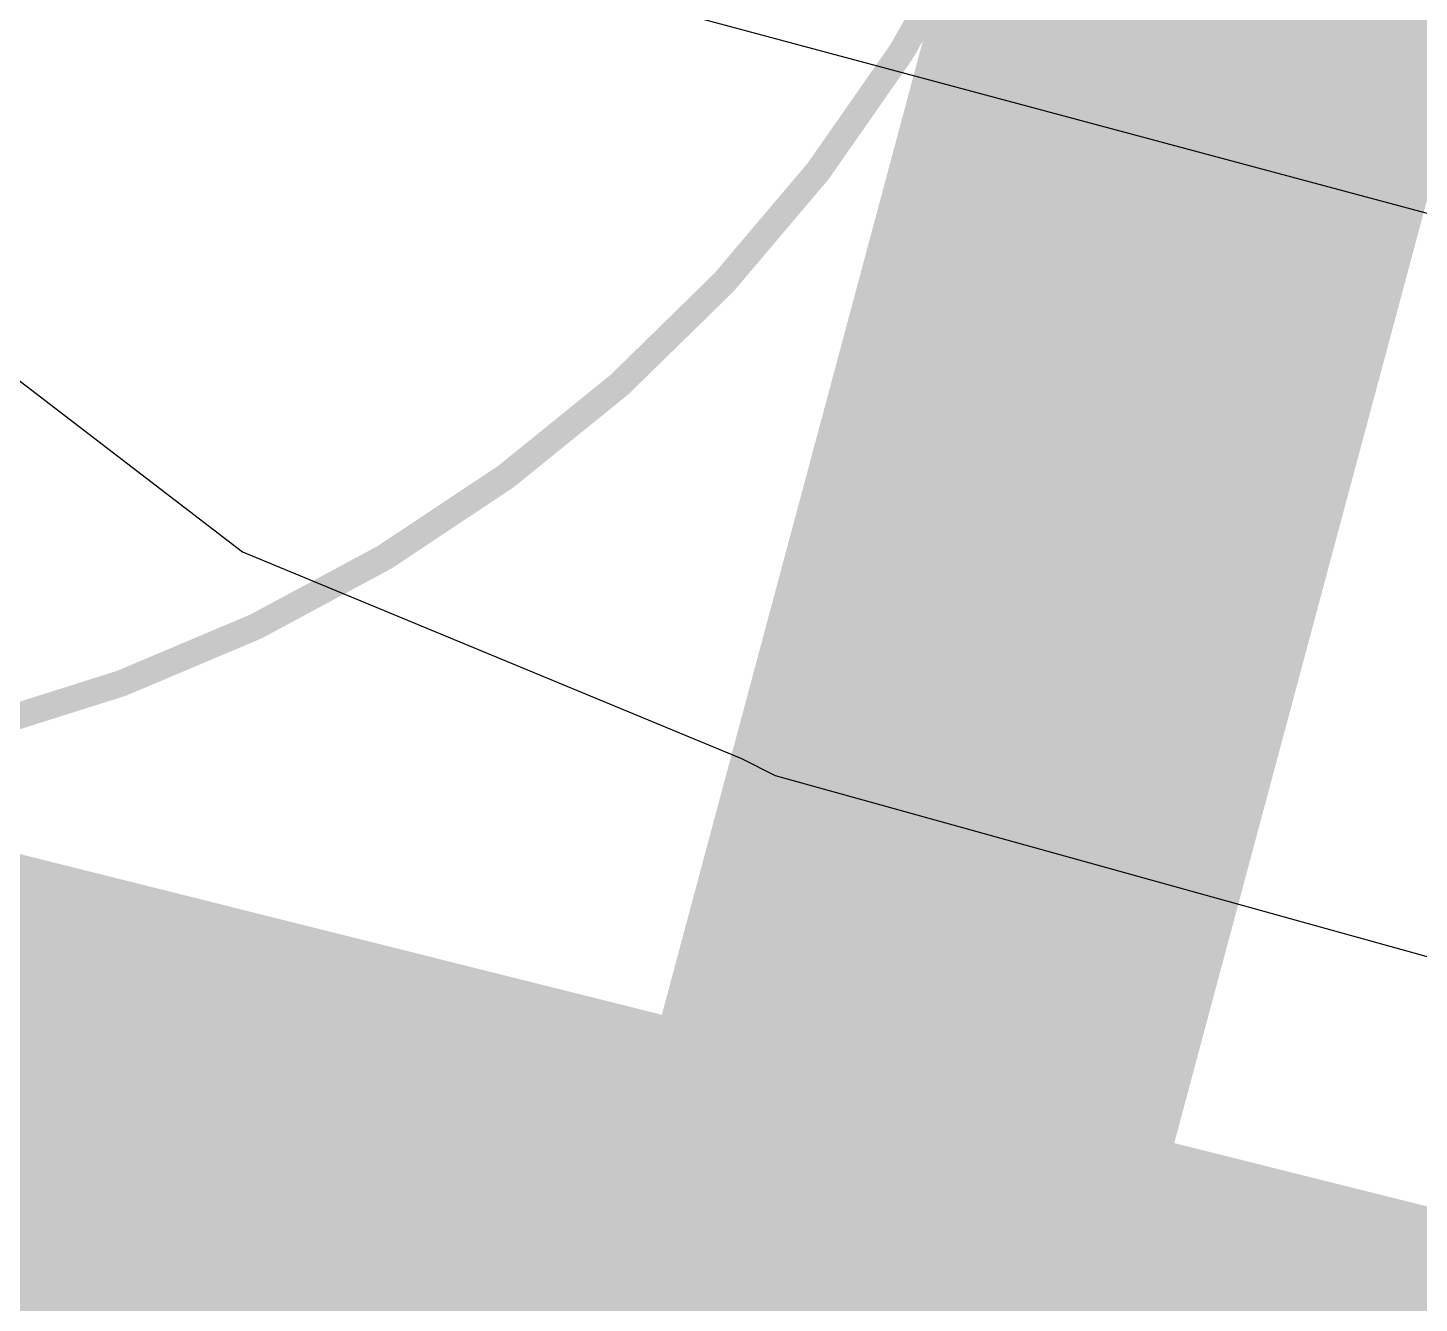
# Model space of a CAD drawing. Header units: inches. Extents: x -18 to 217, y -14 to 159.
# Drawn here: x 39.295 to 39.964, y 33.955 to 34.568 of the extents above; entities that cross this region are included whole.
import ezdxf

# ---------------------------------------------------------------- set-up
doc = ezdxf.new("R2010")
doc.units = ezdxf.units.IN
for name, color, linetype in [('Bottom Layer', 5, 'Continuous'), ('Dimension', 6, 'Continuous'), ('Fabrication', 76, 'Continuous'), ('Mechanical 4', 56, 'Continuous'), ('Top Layer', 1, 'Continuous'), ('Top Overlay', 2, 'Continuous')]:
    doc.layers.add(name, color=color, linetype=linetype)

msp = doc.modelspace()

# ---------------------------------------------------------------- linework, layer by layer
at = {"layer": 'Bottom Layer'}
for p, q in [((39.17335, 34.48845), (39.39807, 34.31602)), ((39.39807, 34.31602), (39.63801, 34.21664)), ((39.63801, 34.21664), (39.65424, 34.20845)), ((39.65424, 34.20845), (40.59549, 33.94686))]:
    msp.add_line(p, q, dxfattribs=at)
at = {"layer": 'Bottom Layer', "const_width": 0.254}
msp.add_lwpolyline([(39.79293, 34.70748), (40.73418, 34.4459)], dxfattribs=at)
at = {"layer": 'Dimension', "const_width": 0.254}
msp.add_lwpolyline([(29.16305, -5.34744), (42.36283, 43.91478)], dxfattribs=at)
for points in [[(58.31, 19.467, 1), (13.31, 19.467, 1)], [(54.56034, 19.46693, 1), (17.06033, 19.46693, 1)]]:
    msp.add_lwpolyline(points, format="xyb", close=True, dxfattribs=at)
at = {"layer": 'Fabrication', "const_width": 0.0127}
msp.add_lwpolyline([(39.83045, 34.95648, -0.476876), (38.92475, 34.22281)], format="xyb", dxfattribs=at)
msp.add_lwpolyline([(39.83045, 34.95648, -0.476876), (38.92475, 34.22281)], format="xyb", dxfattribs=at)
msp.add_lwpolyline([(39.83045, 34.95648, -0.476876), (38.92475, 34.22281)], format="xyb", dxfattribs=at)
msp.add_lwpolyline([(39.83045, 34.95648, -0.476876), (38.92475, 34.22281)], format="xyb", dxfattribs=at)
at = {"layer": 'Mechanical 4', "const_width": 0.0127}
for points in [[(50.81101, 19.54995, 1), (20.811, 19.54995, 1)], [(50.81101, 19.54995, 1), (20.811, 19.54995, 1)], [(50.81101, 19.54995, 1), (20.811, 19.54995, 1)], [(50.81101, 19.54995, 1), (20.811, 19.54995, 1)], [(50.8248, 19.53849, 1), (20.8248, 19.53849, 1)], [(50.8248, 19.53849, 1), (20.8248, 19.53849, 1)], [(50.8248, 19.53849, 1), (20.8248, 19.53849, 1)], [(50.8248, 19.53849, 1), (20.8248, 19.53849, 1)]]:
    msp.add_lwpolyline(points, format="xyb", close=True, dxfattribs=at)
at = {"layer": 'Top Layer'}
msp.add_line((37.9709, 35.01405), (41.35687, 34.10677), dxfattribs=at)
at = {"layer": 'Top Layer', "const_width": 2.032}
msp.add_lwpolyline([(23.95966, 38.67549, -0.53877), (58.06216, 22.88544)], format="xyb", dxfattribs=at)
at = {"layer": 'Top Overlay', "const_width": 0.254}
msp.add_lwpolyline([(50.81035, 19.46693, 1), (20.81035, 19.46693, 1)], format="xyb", close=True, dxfattribs=at)

doc.saveas('drawing.dxf')
